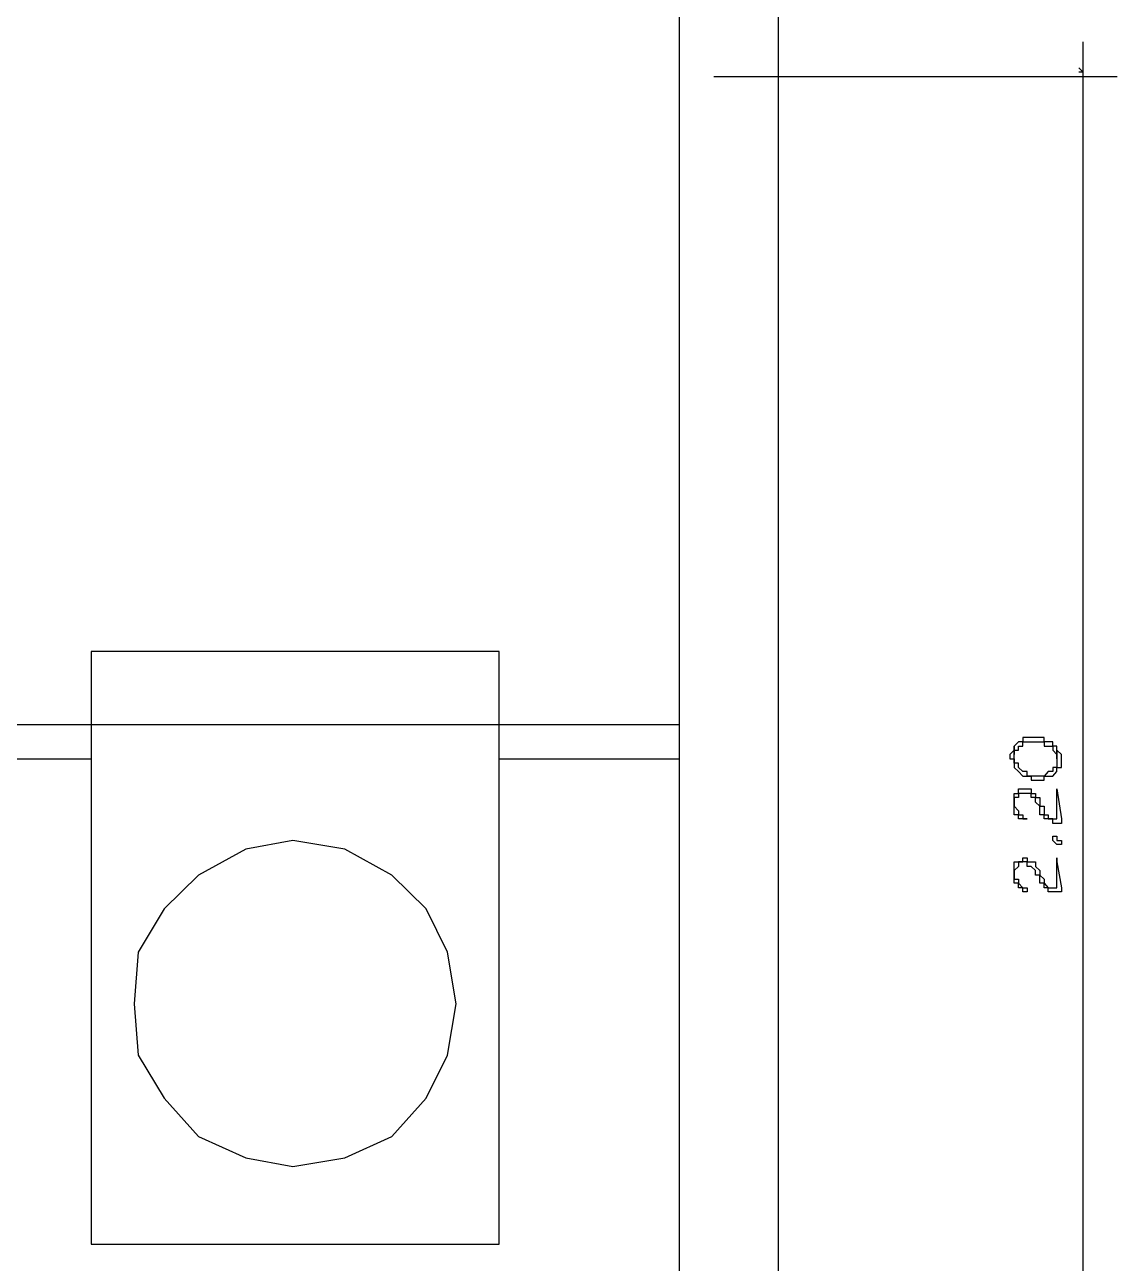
# Model space of a CAD drawing. Header units: millimetres. Extents: x -518.8 to -461.2, y 3.5 to 44.2.
# Drawn here: x -469.501 to -467.88, y 23.736 to 25.572 of the extents above; entities that cross this region are included whole.
import ezdxf

# ---------------------------------------------------------------- set-up
doc = ezdxf.new("R2010")
doc.units = ezdxf.units.MM
doc.header["$MEASUREMENT"] = 0
for name, color, linetype in [('10', 10, 'Continuous'), ('151', 151, 'Continuous'), ('8', 8, 'Continuous'), ('MYSOLIDS', 7, 'Continuous')]:
    doc.layers.add(name, color=color, linetype=linetype)

msp = doc.modelspace()

# ---------------------------------------------------------------- linework, layer by layer
at = {"layer": '10'}
for points in [[(-468.3835, 30.6142), (-468.3835, 23.1406)], [(-472.5406, 30.4609), (-468.5301, 30.4609), (-468.5301, 25.4954)], [(-468.5301, 25.4954), (-468.5301, 23.2932), (-469.5421, 23.2932)], [(-469.7399, 24.5345), (-469.4023, 24.5345)], [(-468.797, 24.5345), (-468.5301, 24.5345)], [(-469.7399, 24.4834), (-469.4023, 24.4834)], [(-468.797, 24.4834), (-468.5301, 24.4834)]]:
    msp.add_lwpolyline(points, dxfattribs=at)
at = {"layer": '151'}
for points in [[(-469.4023, 23.7639), (-468.797, 23.7639), (-468.797, 24.6428), (-469.4023, 24.6428), (-469.4023, 23.7639)], [(-469.4023, 24.5345), (-468.797, 24.5345)], [(-468.8609, 24.1203), (-468.8737, 24.1969), (-468.9053, 24.2609), (-468.9564, 24.3112), (-469.0263, 24.3496), (-469.103, 24.3624), (-469.173, 24.3496), (-469.2429, 24.3112), (-469.294, 24.2609), (-469.3324, 24.1969), (-469.3384, 24.1203), (-469.3324, 24.0443), (-469.294, 23.9804), (-469.2429, 23.9233), (-469.173, 23.8917), (-469.103, 23.8789), (-469.0263, 23.8917), (-468.9564, 23.9233), (-468.9053, 23.9804), (-468.8737, 24.0443), (-468.8609, 24.1203)]]:
    msp.add_lwpolyline(points, dxfattribs=at)
at = {"layer": '8'}
for points in [[(-467.9316, 25.5466), (-467.9316, 23.2421)], [(-468.479, 25.4954), (-467.8805, 25.4954)], [(-467.9316, 25.5022), (-467.9376, 25.5082)], [(-467.9376, 25.5022), (-467.9376, 25.5022), (-467.9376, 25.5022), (-467.9316, 25.5022)], [(-467.9376, 25.4954), (-467.9376, 25.4954), (-467.9376, 25.4954), (-467.9316, 25.4954), (-467.9316, 25.4954), (-467.9316, 25.4954)]]:
    msp.add_lwpolyline(points, dxfattribs=at)
at = {"layer": 'MYSOLIDS'}
for points in [[(-468.0399, 24.4902), (-468.0399, 24.4834), (-468.0331, 24.4834), (-468.0331, 24.4774), (-468.0331, 24.4774), (-468.0331, 24.4706), (-468.0331, 24.4706), (-468.0271, 24.4646), (-468.0271, 24.4646), (-468.0271, 24.4646), (-468.0203, 24.4578), (-468.0203, 24.4578), (-468.0203, 24.4578), (-468.0143, 24.4578), (-468.0143, 24.4578), (-468.0083, 24.4578), (-468.0083, 24.4518), (-468.0015, 24.4518), (-468.0015, 24.4518), (-467.9955, 24.4518), (-467.9955, 24.4518), (-467.9955, 24.4518), (-467.9887, 24.4518), (-467.9887, 24.4578), (-467.9827, 24.4578), (-467.9827, 24.4578), (-467.976, 24.4578), (-467.976, 24.4578), (-467.9699, 24.4646), (-467.9699, 24.4646), (-467.9699, 24.4646), (-467.9699, 24.4706), (-467.9699, 24.4706), (-467.9632, 24.4706), (-467.9632, 24.4774), (-467.9632, 24.4774), (-467.9632, 24.4834), (-467.9632, 24.4834), (-467.9632, 24.4902), (-467.9632, 24.4902), (-467.9699, 24.4962), (-467.9699, 24.4962), (-467.9699, 24.4834), (-467.9699, 24.4834), (-467.9699, 24.4774), (-467.9699, 24.4774), (-467.9699, 24.4706), (-467.9699, 24.4706), (-467.976, 24.4706), (-467.976, 24.4646), (-467.9827, 24.4646), (-467.9827, 24.4646), (-467.9827, 24.4646), (-467.9887, 24.4578), (-467.9887, 24.4578), (-467.9955, 24.4578), (-467.9955, 24.4578), (-468.0015, 24.4578), (-468.0015, 24.4578), (-468.0083, 24.4578), (-468.0083, 24.4578), (-468.0143, 24.4578), (-468.0143, 24.4646), (-468.0143, 24.4646), (-468.0203, 24.4646), (-468.0203, 24.4646), (-468.0203, 24.4646), (-468.0271, 24.4706), (-468.0271, 24.4706), (-468.0271, 24.4774), (-468.0331, 24.4774), (-468.0331, 24.4834), (-468.0331, 24.4834), (-468.0331, 24.4902), (-468.0331, 24.5022), (-468.0331, 24.5022), (-468.0331, 24.4962), (-468.0331, 24.4962), (-468.0399, 24.4902), (-468.0399, 24.4902), (-468.0399, 24.4902)], [(-468.0331, 24.5022), (-468.0331, 24.4902), (-468.0331, 24.4902), (-468.0331, 24.4962), (-468.0271, 24.4962), (-468.0271, 24.4962), (-468.0271, 24.5022), (-468.0271, 24.5022), (-468.0203, 24.5022), (-468.0203, 24.509), (-468.0203, 24.509), (-468.0143, 24.509), (-468.0143, 24.509), (-468.0083, 24.509), (-468.0083, 24.509), (-468.0083, 24.509), (-468.0015, 24.509), (-468.0015, 24.509), (-467.9955, 24.509), (-467.9955, 24.509), (-467.9955, 24.509), (-467.9887, 24.509), (-467.9887, 24.5022), (-467.9827, 24.5022), (-467.9827, 24.5022), (-467.976, 24.5022), (-467.976, 24.4962), (-467.976, 24.4962), (-467.9699, 24.4902), (-467.9699, 24.4902), (-467.9699, 24.4902), (-467.9699, 24.4834), (-467.9699, 24.4834), (-467.9699, 24.4962), (-467.9699, 24.4962), (-467.9699, 24.5022), (-467.976, 24.5022), (-467.976, 24.5022), (-467.976, 24.509), (-467.9827, 24.509), (-467.9827, 24.509), (-467.9887, 24.509), (-467.9887, 24.515), (-467.9955, 24.515), (-467.9955, 24.515), (-468.0015, 24.515), (-468.0015, 24.515), (-468.0083, 24.515), (-468.0083, 24.515), (-468.0143, 24.515), (-468.0143, 24.515), (-468.0203, 24.515), (-468.0203, 24.515), (-468.0203, 24.509), (-468.0271, 24.509), (-468.0271, 24.509), (-468.0271, 24.509), (-468.0331, 24.5022), (-468.0331, 24.5022), (-468.0331, 24.5022)], [(-467.9699, 24.3947), (-467.9699, 24.4391), (-467.9699, 24.4391), (-467.9699, 24.4391), (-467.9699, 24.4391), (-467.9699, 24.4391), (-467.9699, 24.4391), (-467.9699, 24.4391), (-467.9699, 24.4391), (-467.9699, 24.4391), (-467.9632, 24.3947), (-467.9632, 24.3947), (-467.9632, 24.3947), (-467.9632, 24.3947), (-467.9632, 24.3947), (-467.9632, 24.3879), (-467.9632, 24.3879), (-467.9699, 24.3879), (-467.9699, 24.3879), (-467.9699, 24.3879), (-467.976, 24.3879), (-467.976, 24.3947), (-467.9827, 24.3947), (-467.9827, 24.3947), (-467.9827, 24.3947), (-467.9887, 24.3947), (-467.9887, 24.4007), (-467.9887, 24.4007), (-467.9887, 24.4007), (-467.9955, 24.4007), (-467.9955, 24.4067), (-467.9955, 24.4067), (-467.9955, 24.4135), (-468.0015, 24.4195), (-468.0015, 24.4195), (-468.0015, 24.4195), (-468.0015, 24.4263), (-468.0015, 24.4263), (-468.0083, 24.4263), (-468.0083, 24.4323), (-468.0143, 24.4323), (-468.0143, 24.4323), (-468.0143, 24.4323), (-468.0203, 24.4323), (-468.0203, 24.4323), (-468.0271, 24.4323), (-468.0271, 24.4323), (-468.0271, 24.4263), (-468.0271, 24.4263), (-468.0331, 24.4263), (-468.0331, 24.4195), (-468.0331, 24.4195), (-468.0331, 24.4135), (-468.0331, 24.4135), (-468.0271, 24.4067), (-468.0271, 24.4067), (-468.0271, 24.4067), (-468.0271, 24.4007), (-468.0203, 24.4007), (-468.0203, 24.4007), (-468.0203, 24.4007), (-468.0203, 24.3947), (-468.0143, 24.3947), (-468.0143, 24.3947), (-468.0143, 24.3947), (-468.0143, 24.3947), (-468.0203, 24.3947), (-468.0203, 24.3947), (-468.0203, 24.3947), (-468.0203, 24.3947), (-468.0271, 24.3947), (-468.0271, 24.4007), (-468.0271, 24.4007), (-468.0271, 24.4007), (-468.0331, 24.4007), (-468.0331, 24.4067), (-468.0331, 24.4067), (-468.0331, 24.4067), (-468.0331, 24.4135), (-468.0331, 24.4135), (-468.0331, 24.4195), (-468.0331, 24.4195), (-468.0331, 24.4263), (-468.0331, 24.4263), (-468.0331, 24.4323), (-468.0331, 24.4323), (-468.0331, 24.4323), (-468.0271, 24.4323), (-468.0271, 24.4391), (-468.0203, 24.4391), (-468.0203, 24.4391), (-468.0203, 24.4391), (-468.0143, 24.4391), (-468.0143, 24.4391), (-468.0083, 24.4391), (-468.0083, 24.4391), (-468.0083, 24.4323), (-468.0015, 24.4323), (-468.0015, 24.4323), (-468.0015, 24.4263), (-468.0015, 24.4263), (-467.9955, 24.4263), (-467.9955, 24.4195), (-467.9955, 24.4135), (-467.9955, 24.4135), (-467.9887, 24.4135), (-467.9887, 24.4067), (-467.9887, 24.4067), (-467.9887, 24.4007), (-467.9827, 24.4007), (-467.9827, 24.4007), (-467.9827, 24.3947), (-467.976, 24.3947), (-467.976, 24.3947), (-467.9699, 24.3947), (-467.9699, 24.3947), (-467.9699, 24.3947), (-467.9699, 24.3947)], [(-467.9632, 24.3624), (-467.9632, 24.3563), (-467.9632, 24.3563), (-467.9699, 24.3563), (-467.9699, 24.3563), (-467.9699, 24.3563), (-467.976, 24.3624), (-467.976, 24.3624), (-467.976, 24.3624), (-467.976, 24.3691), (-467.976, 24.3691), (-467.9699, 24.3691), (-467.9699, 24.3691), (-467.9699, 24.3691), (-467.9699, 24.3624), (-467.9632, 24.3624), (-467.9632, 24.3624), (-467.9632, 24.3624), (-467.9632, 24.3624), (-467.9632, 24.3624)], [(-467.9699, 24.2924), (-467.9699, 24.3308), (-467.9699, 24.3368), (-467.9699, 24.3368), (-467.9699, 24.3368), (-467.9699, 24.3368), (-467.9699, 24.3368), (-467.9699, 24.3368), (-467.9699, 24.3308), (-467.9699, 24.3308), (-467.9632, 24.2924), (-467.9632, 24.2924), (-467.9632, 24.2924), (-467.9632, 24.2864), (-467.9632, 24.2864), (-467.9632, 24.2864), (-467.9632, 24.2864), (-467.9699, 24.2864), (-467.9699, 24.2864), (-467.9699, 24.2864), (-467.976, 24.2864), (-467.976, 24.2864), (-467.9827, 24.2864), (-467.9827, 24.2864), (-467.9827, 24.2924), (-467.9887, 24.2924), (-467.9887, 24.2924), (-467.9887, 24.2992), (-467.9887, 24.2992), (-467.9955, 24.2992), (-467.9955, 24.2992), (-467.9955, 24.3052), (-467.9955, 24.3112), (-468.0015, 24.3112), (-468.0015, 24.318), (-468.0015, 24.318), (-468.0015, 24.318), (-468.0015, 24.318), (-468.0083, 24.324), (-468.0083, 24.324), (-468.0143, 24.324), (-468.0143, 24.3308), (-468.0143, 24.3308), (-468.0203, 24.3308), (-468.0203, 24.3308), (-468.0271, 24.3308), (-468.0271, 24.324), (-468.0271, 24.324), (-468.0271, 24.324), (-468.0331, 24.318), (-468.0331, 24.318), (-468.0331, 24.3112), (-468.0331, 24.3112), (-468.0331, 24.3052), (-468.0271, 24.3052), (-468.0271, 24.3052), (-468.0271, 24.2992), (-468.0271, 24.2992), (-468.0203, 24.2924), (-468.0203, 24.2924), (-468.0203, 24.2924), (-468.0203, 24.2924), (-468.0143, 24.2924), (-468.0143, 24.2924), (-468.0143, 24.2864), (-468.0143, 24.2864), (-468.0203, 24.2864), (-468.0203, 24.2864), (-468.0203, 24.2864), (-468.0203, 24.2924), (-468.0271, 24.2924), (-468.0271, 24.2924), (-468.0271, 24.2924), (-468.0271, 24.2992), (-468.0331, 24.2992), (-468.0331, 24.2992), (-468.0331, 24.3052), (-468.0331, 24.3052), (-468.0331, 24.3112), (-468.0331, 24.3112), (-468.0331, 24.3112), (-468.0331, 24.318), (-468.0331, 24.318), (-468.0331, 24.324), (-468.0331, 24.324), (-468.0331, 24.3308), (-468.0331, 24.3308), (-468.0271, 24.3308), (-468.0271, 24.3308), (-468.0203, 24.3308), (-468.0203, 24.3368), (-468.0203, 24.3368), (-468.0143, 24.3368), (-468.0143, 24.3308), (-468.0083, 24.3308), (-468.0083, 24.3308), (-468.0083, 24.3308), (-468.0015, 24.3308), (-468.0015, 24.324), (-468.0015, 24.324), (-468.0015, 24.324), (-467.9955, 24.318), (-467.9955, 24.318), (-467.9955, 24.3112), (-467.9955, 24.3112), (-467.9887, 24.3052), (-467.9887, 24.3052), (-467.9887, 24.2992), (-467.9887, 24.2992), (-467.9827, 24.2924), (-467.9827, 24.2924), (-467.9827, 24.2924), (-467.976, 24.2924), (-467.976, 24.2924), (-467.9699, 24.2924), (-467.9699, 24.2924), (-467.9699, 24.2924), (-467.9699, 24.2924)]]:
    msp.add_lwpolyline(points, dxfattribs=at)

doc.saveas('drawing.dxf')
